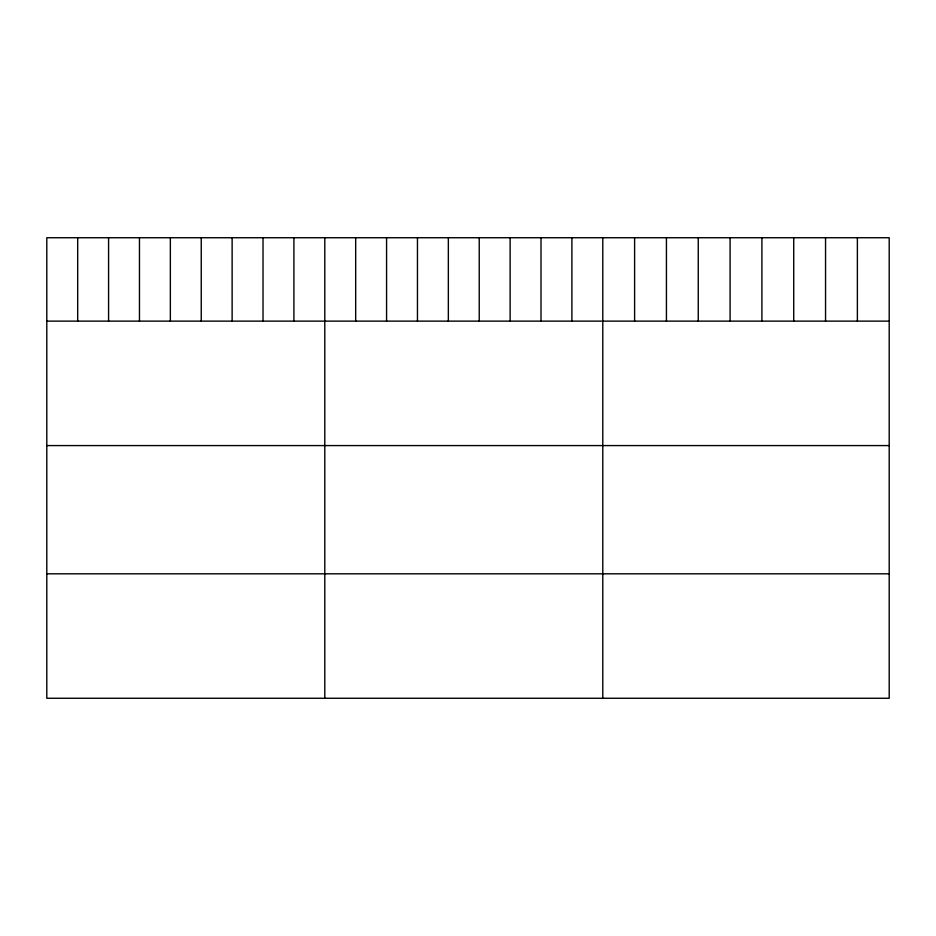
<?xml version="1.0" encoding="UTF-8"?>
<svg xmlns="http://www.w3.org/2000/svg" width="936" height="936" viewBox="0 0 936 936"><rect width="100%" height="100%" fill="white"/><g stroke="black" fill="none" stroke-linecap="round" stroke-linejoin="round"><path stroke-width="1.4" d="M889.2 321.13L889.2 698.268L46.8 698.268L46.8 237.732L889.2 237.732L889.2 321.13L46.8 321.13M46.8 445.583L889.2 445.583M46.8 573.815L889.2 573.815M857.376 237.732L857.376 321.13M825.552 237.732L825.552 321.13M793.728 237.732L793.728 321.13M761.904 237.732L761.904 321.13M730.08 237.732L730.08 321.13M698.256 237.732L698.256 321.13M666.432 237.732L666.432 321.13M634.608 237.732L634.608 321.13M602.784 237.732L602.784 698.268M571.896 237.732L571.896 321.13M541.008 237.732L541.008 321.13M510.12 237.732L510.12 321.13M479.232 237.732L479.232 321.13M448.344 237.732L448.344 321.13M417.456 237.732L417.456 321.13M386.568 237.732L386.568 321.13M355.68 237.732L355.68 321.13M324.792 237.732L324.792 698.268M293.904 237.732L293.904 321.13M263.016 237.732L263.016 321.13M232.128 237.732L232.128 321.13M201.24 237.732L201.24 321.13M170.352 237.732L170.352 321.13M139.464 237.732L139.464 321.13M108.576 237.732L108.576 321.13M77.688 237.732L77.688 321.13"/></g></svg>
